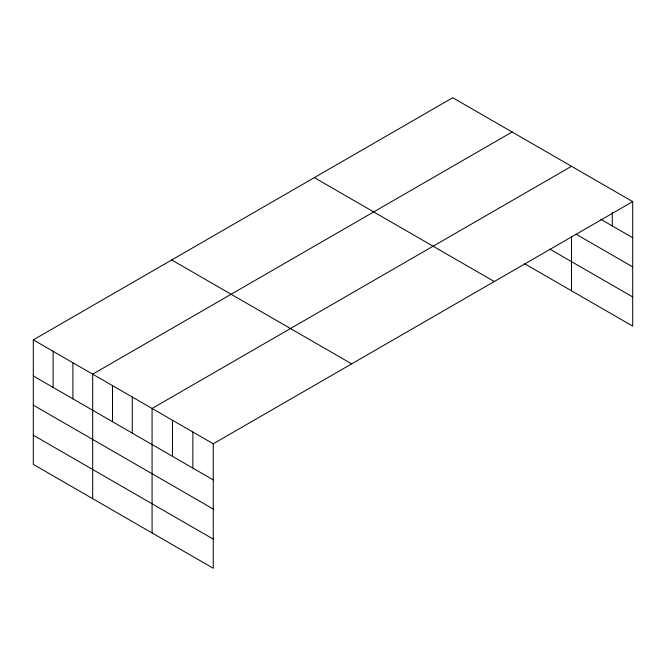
<?xml version="1.0" encoding="UTF-8"?>
<svg xmlns="http://www.w3.org/2000/svg" width="666" height="666" viewBox="0 0 666 666"><rect width="100%" height="100%" fill="white"/><g stroke="black" fill="none" stroke-linecap="round" stroke-linejoin="round"><path stroke-width="1" d="M632.7 201.623L452.738 97.719L33.3 339.876L33.3 464.377L213.262 568.281L213.262 443.781L632.7 201.623L632.7 326.124L524.725 263.778M512.121 132.01L92.691 374.167L92.691 498.668M571.511 166.3L152.073 408.458L152.073 532.95M600.774 219.289L632.7 237.72M575.948 234.124L632.7 266.891M549.916 249.151L632.7 296.944M314.319 177.631L494.289 281.535M171.711 259.965L351.681 363.869M33.3 339.876L213.262 443.781M33.3 375.982L213.262 479.878M33.3 405.153L213.262 509.049M33.3 435.206L213.262 539.11M612.304 212.537L612.304 225.949M571.511 236.746L571.511 290.792M192.865 432.009L192.865 468.106M172.469 420.229L172.469 456.327M132.284 397.028L132.284 433.125M112.487 385.597L112.487 421.695M72.894 362.737L72.894 398.834M53.097 351.307L53.097 387.404"/></g></svg>
